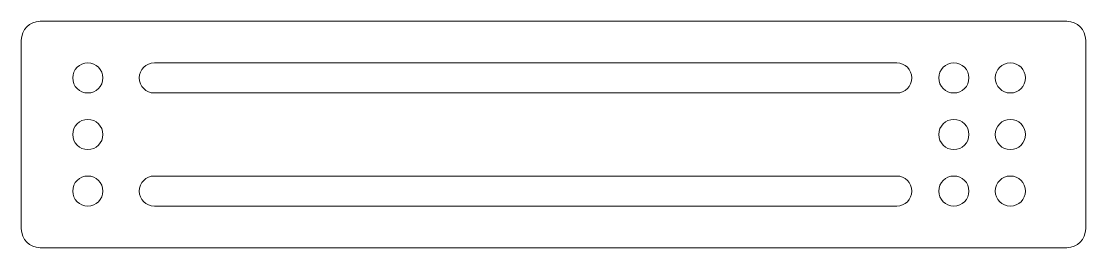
# Paper-space layout '_前视' of a CAD drawing. Header units: millimetres. Extents: x 0 to 113, y 0 to 24.
import ezdxf

# ---------------------------------------------------------------- set-up
doc = ezdxf.new("R2010")
doc.units = ezdxf.units.MM

psp = doc.layouts.new('_前视')

# ---------------------------------------------------------------- linework, layer by layer
at = {"color": 7, "linetype": 'Continuous', "lineweight": 15}
for p, q in [((2, 24), (111, 24)), ((0, 2), (0, 22)), ((113, 2), (113, 22)), ((14.125, 19.6), (92.9375, 19.6)), ((92.9375, 16.4), (14.125, 16.4)), ((14.125, 7.6), (92.9375, 7.6)), ((92.9375, 4.4), (14.125, 4.4)), ((2, 0), (111, 0))]:
    psp.add_line(p, q, dxfattribs=at)
for centre in [(7.0625, 18), (99, 18), (105, 18), (7.0625, 12), (99, 12), (105, 12), (7.0625, 6), (99, 6), (105, 6)]:
    psp.add_circle(centre, 1.6, dxfattribs=at)
for centre, radius, start, end in [((2, 22), 2, 90, 180), ((111, 22), 2, 0, 90), ((14.125, 18), 1.6, 90, 270), ((92.9375, 18), 1.6, 270, 90), ((14.125, 6), 1.6, 90, 270), ((92.9375, 6), 1.6, 270, 90), ((2, 2), 2, 180, 270), ((111, 2), 2, 270, 0)]:
    psp.add_arc(centre, radius, start, end, dxfattribs=at)

doc.saveas('drawing.dxf')
